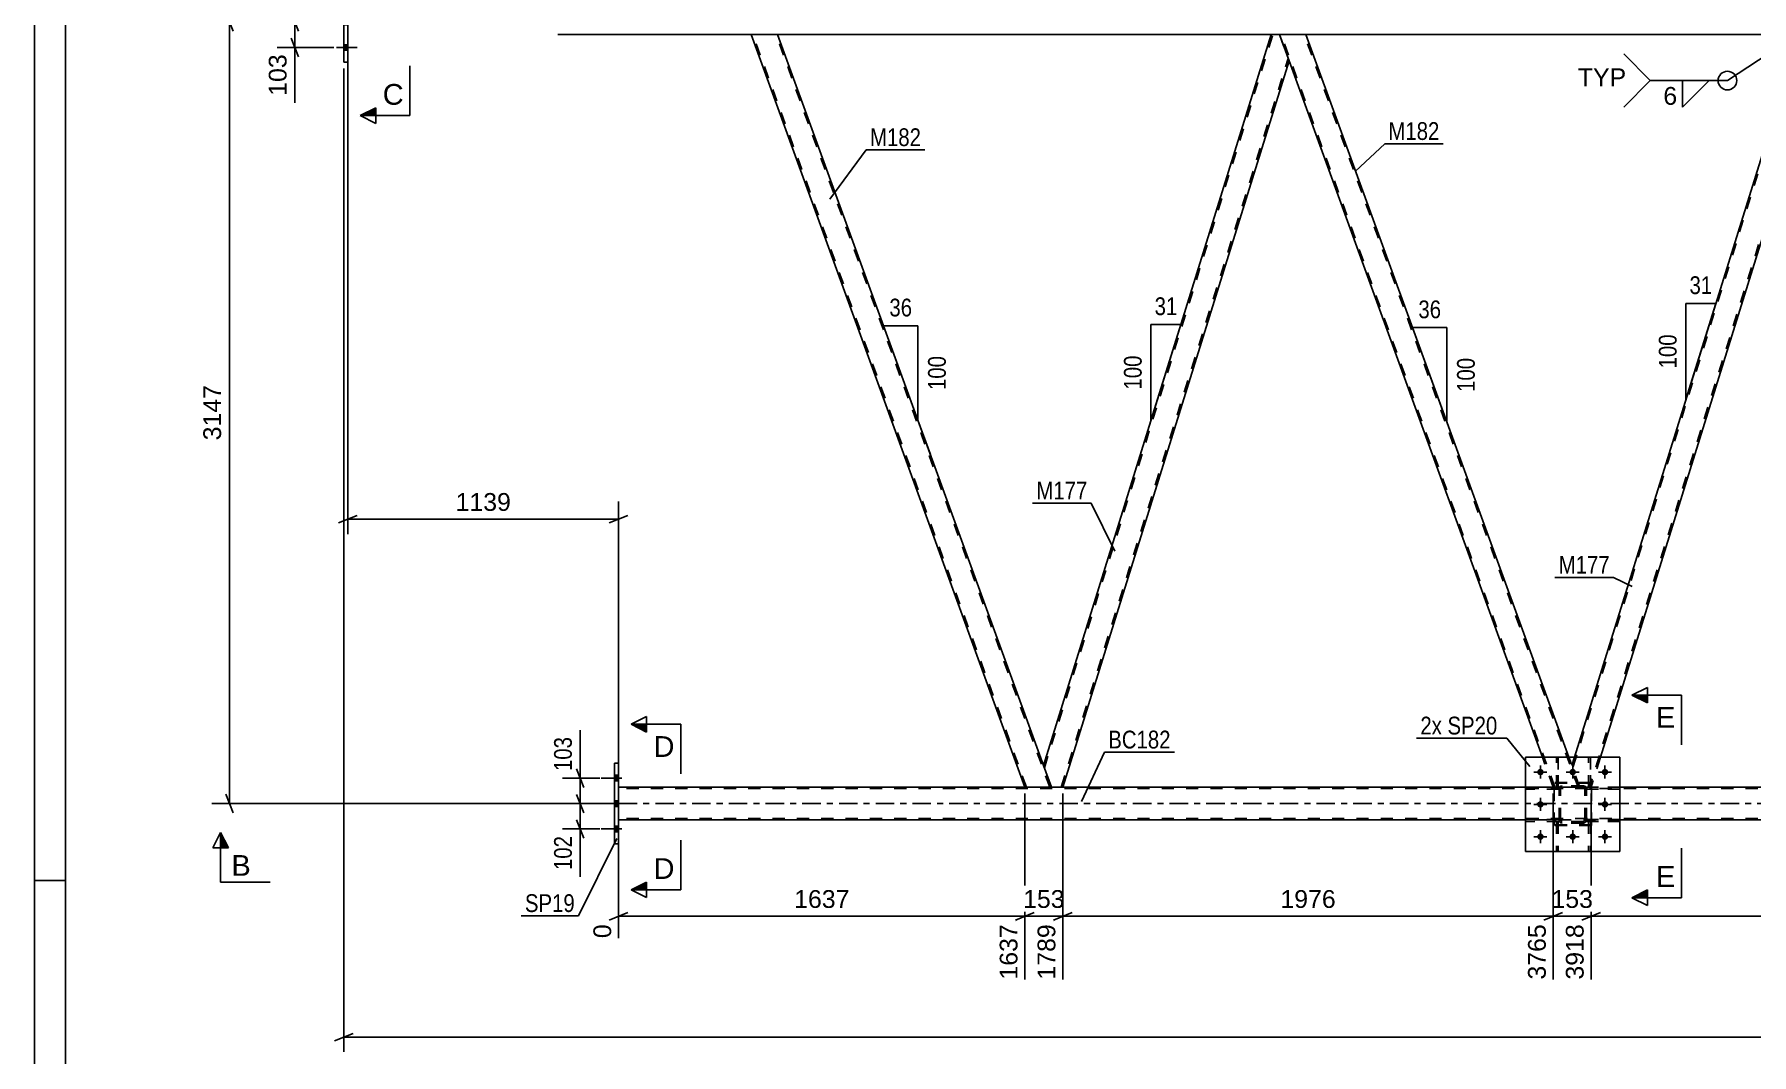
# Model space of a CAD drawing. Header units: millimetres. Extents: x 0 to 841, y 0 to 594.
# Drawn here: x 0 to 276.7, y 270 to 434.3 of the extents above; entities that cross this region are included whole.
import ezdxf

# ---------------------------------------------------------------- set-up
doc = ezdxf.new("R2010")
doc.units = ezdxf.units.MM
doc.linetypes.add('DXK_LINE_DOT2', pattern=[3.9198, 1.9599, -1.9599])
doc.linetypes.add('DXK_LINE_DOT3', pattern=[5.9187, 2.979, -0.9799, 0.9799, -0.9799])
doc.styles.add('Arial', font='ARIAL.TTF', dxfattribs={"height": 0.2})
doc.styles.add('Arial Narrow', font='ARIALN.TTF', dxfattribs={"height": 0.2})

# ---------------------------------------------------------------- blocks, each defined once
blk = doc.blocks.new('Unknown-318465270-1113')
at = {"color": 5, "linetype": 'Continuous'}
for p, q in [((0, 594), (0, 0)), ((5, 589), (5, 5)), ((5, 298), (0, 298))]:
    blk.add_line(p, q, dxfattribs=at)
blk = doc.blocks.new('Bolt-318465270-4645 - 4424')
at = {"linetype": 'Continuous'}
for points in [[(243.21, 315.48, -1), (242.17, 315.48, -1)], [(248.41, 315.48, -1), (247.37, 315.48, -1)], [(253.61, 315.48, -1), (252.57, 315.48, -1)], [(243.21, 310.28, -1), (242.17, 310.28, -1)], [(253.61, 310.28, -1), (252.57, 310.28, -1)], [(243.21, 305.08, -1), (242.17, 305.08, -1)], [(248.41, 305.08, -1), (247.37, 305.08, -1)], [(253.61, 305.08, -1), (252.57, 305.08, -1)]]:
    blk.add_hatch(color=1, dxfattribs=at).paths.add_polyline_path(points)
at = {"color": 1, "linetype": 'Continuous'}
for p, q in [((243.73, 315.48), (241.65, 315.48)), ((242.69, 316.52), (242.69, 314.44)), ((248.93, 315.48), (246.85, 315.48)), ((247.89, 316.52), (247.89, 314.44)), ((254.13, 315.48), (252.05, 315.48)), ((253.09, 316.52), (253.09, 314.44)), ((243.73, 310.28), (241.65, 310.28)), ((242.69, 311.32), (242.69, 309.24)), ((254.13, 310.28), (252.05, 310.28)), ((253.09, 311.32), (253.09, 309.24)), ((243.73, 305.08), (241.65, 305.08)), ((242.69, 306.12), (242.69, 304.04)), ((248.93, 305.08), (246.85, 305.08)), ((247.89, 306.12), (247.89, 304.04)), ((254.13, 305.08), (252.05, 305.08)), ((253.09, 306.12), (253.09, 304.04))]:
    blk.add_line(p, q, dxfattribs=at)
blk = doc.blocks.new('Part-318465270-4430 - 4424')
at = {"color": 2, "linetype": 'Continuous'}
for p, q in [((49.87, 429.78), (49.87, 442.78)), ((50.51, 442.78), (49.87, 442.78)), ((50.51, 429.78), (50.51, 442.78)), ((49.87, 429.78), (50.51, 429.78))]:
    blk.add_line(p, q, dxfattribs=at)
blk = doc.blocks.new('Part-318465270-4445 - 4424')
at = {"color": 2, "linetype": 'Continuous'}
for p, q in [((93.51, 303.92), (93.51, 316.92)), ((93.51, 316.92), (94.15, 316.92)), ((94.15, 316.92), (94.15, 303.92)), ((94.15, 303.92), (93.51, 303.92))]:
    blk.add_line(p, q, dxfattribs=at)
blk = doc.blocks.new('Part-318465270-4519 - 4424')
at = {"color": 7, "linetype": 'DXK_LINE_DOT2'}
for p, q in [((255.49, 307.84), (250.09, 307.84)), ((250.09, 307.84), (250.09, 307.52)), ((250.09, 307.52), (255.49, 307.52)), ((250.69, 307.52), (250.69, 307.84)), ((255.49, 307.52), (255.49, 307.84))]:
    blk.add_line(p, q, dxfattribs=at)
blk = doc.blocks.new('Part-318465270-4520 - 4424')
at = {"color": 7, "linetype": 'DXK_LINE_DOT2'}
for p, q in [((255.49, 313.04), (250.09, 313.04)), ((250.09, 313.04), (250.09, 312.72)), ((250.09, 312.72), (255.49, 312.72)), ((250.69, 312.72), (250.69, 313.04)), ((255.49, 312.72), (255.49, 313.04))]:
    blk.add_line(p, q, dxfattribs=at)
blk = doc.blocks.new('Part-318465270-4456 - 4424')
at = {"color": 7, "linetype": 'DXK_LINE_DOT2'}
for p, q in [((245.69, 312.8), (245.73, 312.98)), ((245.73, 312.98), (245.69, 312.8)), ((245.69, 307.76), (245.69, 312.8)), ((245.93, 312.8), (245.95, 312.89)), ((245.93, 307.76), (245.93, 312.8)), ((245.95, 312.89), (246, 312.97)), ((245.99, 313.24), (246.17, 313.28)), ((246.17, 313.28), (245.99, 313.24)), ((246, 312.97), (246.08, 313.02)), ((246.08, 313.02), (246.17, 313.04)), ((249.61, 313.28), (246.17, 313.28)), ((246.17, 313.04), (249.61, 313.04)), ((249.61, 313.28), (249.8, 313.24)), ((249.8, 313.24), (249.61, 313.28)), ((249.61, 313.04), (249.7, 313.02)), ((249.7, 313.02), (249.78, 312.97)), ((249.78, 312.97), (249.83, 312.89)), ((249.83, 312.89), (249.85, 312.8)), ((249.85, 307.76), (249.85, 312.8)), ((250.06, 312.98), (250.09, 312.8)), ((250.09, 312.8), (250.06, 312.98)), ((250.09, 307.76), (250.09, 312.8)), ((245.73, 307.58), (245.69, 307.76)), ((245.69, 307.76), (245.73, 307.58)), ((245.95, 307.67), (245.93, 307.76)), ((246, 307.59), (245.95, 307.67)), ((246.17, 307.28), (245.99, 307.32)), ((245.99, 307.32), (246.17, 307.28)), ((246.08, 307.54), (246, 307.59)), ((246.17, 307.52), (246.08, 307.54)), ((249.61, 307.52), (246.17, 307.52)), ((249.61, 307.28), (246.17, 307.28)), ((249.7, 307.54), (249.61, 307.52)), ((249.8, 307.32), (249.61, 307.28)), ((249.61, 307.28), (249.8, 307.32)), ((249.78, 307.59), (249.7, 307.54)), ((249.83, 307.67), (249.78, 307.59)), ((249.85, 307.76), (249.83, 307.67)), ((250.09, 307.76), (250.06, 307.58)), ((250.06, 307.58), (250.09, 307.76))]:
    blk.add_line(p, q, dxfattribs=at)
at = {"color": 7, "linetype": 'DXK_LINE_DOT3'}
blk.add_line((247.89, 310.28), (247.89, 310.28), dxfattribs=at)
at = {"color": 7, "linetype": 'DXK_LINE_DOT2'}
for centre, start, end in [((246.17, 312.8), 112.5, 157.5), ((246.17, 312.8), 112.5, 157.5), ((249.61, 312.8), 22.5, 67.5), ((249.61, 312.8), 22.5, 67.5), ((246.17, 307.76), 202.5, 247.5), ((246.17, 307.76), 202.5, 247.5), ((249.61, 307.76), 292.5, 337.5), ((249.61, 307.76), 292.5, 337.5)]:
    blk.add_arc(centre, 0.48, start, end, dxfattribs=at)
blk = doc.blocks.new('Part-318465270-4521 - 4424')
at = {"color": 7, "linetype": 'DXK_LINE_DOT2'}
for p, q in [((245.69, 312.8), (245.73, 312.98)), ((245.73, 312.98), (245.69, 312.8)), ((245.69, 307.76), (245.69, 312.8)), ((245.93, 312.8), (245.95, 312.89)), ((245.93, 307.76), (245.93, 312.8)), ((245.95, 312.89), (246, 312.97)), ((245.99, 313.24), (246.17, 313.28)), ((246.17, 313.28), (245.99, 313.24)), ((246, 312.97), (246.08, 313.02)), ((246.08, 313.02), (246.17, 313.04)), ((249.61, 313.28), (246.17, 313.28)), ((246.17, 313.04), (249.61, 313.04)), ((249.61, 313.28), (249.8, 313.24)), ((249.8, 313.24), (249.61, 313.28)), ((249.61, 313.04), (249.7, 313.02)), ((249.7, 313.02), (249.78, 312.97)), ((249.78, 312.97), (249.83, 312.89)), ((249.83, 312.89), (249.85, 312.8)), ((249.85, 307.76), (249.85, 312.8)), ((250.06, 312.98), (250.09, 312.8)), ((250.09, 312.8), (250.06, 312.98)), ((250.09, 307.76), (250.09, 312.8)), ((245.73, 307.58), (245.69, 307.76)), ((245.69, 307.76), (245.73, 307.58)), ((245.95, 307.67), (245.93, 307.76)), ((246, 307.59), (245.95, 307.67)), ((246.17, 307.28), (245.99, 307.32)), ((245.99, 307.32), (246.17, 307.28)), ((246.08, 307.54), (246, 307.59)), ((246.17, 307.52), (246.08, 307.54)), ((249.61, 307.52), (246.17, 307.52)), ((249.61, 307.28), (246.17, 307.28)), ((249.7, 307.54), (249.61, 307.52)), ((249.8, 307.32), (249.61, 307.28)), ((249.61, 307.28), (249.8, 307.32)), ((249.78, 307.59), (249.7, 307.54)), ((249.83, 307.67), (249.78, 307.59)), ((249.85, 307.76), (249.83, 307.67)), ((250.09, 307.76), (250.06, 307.58)), ((250.06, 307.58), (250.09, 307.76))]:
    blk.add_line(p, q, dxfattribs=at)
at = {"color": 7, "linetype": 'DXK_LINE_DOT3'}
blk.add_line((247.89, 310.28), (247.89, 310.28), dxfattribs=at)
at = {"color": 7, "linetype": 'DXK_LINE_DOT2'}
for centre, start, end in [((246.17, 312.8), 112.5, 157.5), ((246.17, 312.8), 112.5, 157.5), ((249.61, 312.8), 22.5, 67.5), ((249.61, 312.8), 22.5, 67.5), ((246.17, 307.76), 202.5, 247.5), ((246.17, 307.76), 202.5, 247.5), ((249.61, 307.76), 292.5, 337.5), ((249.61, 307.76), 292.5, 337.5)]:
    blk.add_arc(centre, 0.48, start, end, dxfattribs=at)
blk = doc.blocks.new('Part-318465270-4457 - 4424')
at = {"color": 7, "linetype": 'DXK_LINE_DOT2'}
for p, q in [((245.25, 307.52), (245.57, 307.52)), ((245.25, 307.52), (245.25, 302.68)), ((245.57, 307.52), (245.57, 302.68)), ((245.25, 306.92), (245.57, 306.92)), ((245.57, 302.68), (245.25, 302.68))]:
    blk.add_line(p, q, dxfattribs=at)
blk = doc.blocks.new('Part-318465270-4522 - 4424')
at = {"color": 7, "linetype": 'DXK_LINE_DOT2'}
for p, q in [((250.89, 313.68), (244.89, 313.68)), ((244.89, 306.88), (244.89, 313.68)), ((250.89, 306.88), (250.89, 313.68)), ((250.89, 306.88), (244.89, 306.88))]:
    blk.add_line(p, q, dxfattribs=at)
blk = doc.blocks.new('Part-318465270-4458 - 4424')
at = {"color": 7, "linetype": 'DXK_LINE_DOT2'}
for p, q in [((250.45, 307.52), (250.77, 307.52)), ((250.45, 307.52), (250.45, 302.68)), ((250.77, 307.52), (250.77, 302.68)), ((250.45, 306.92), (250.77, 306.92)), ((250.77, 302.68), (250.45, 302.68))]:
    blk.add_line(p, q, dxfattribs=at)
blk = doc.blocks.new('Part-318465270-4523 - 4424')
at = {"color": 7, "linetype": 'DXK_LINE_DOT2'}
for p, q in [((250.89, 313.81), (244.89, 313.81)), ((244.89, 307.01), (244.89, 313.81)), ((250.89, 307.01), (250.89, 313.81)), ((250.89, 307.01), (244.89, 307.01))]:
    blk.add_line(p, q, dxfattribs=at)
blk = doc.blocks.new('Part-318465270-4459 - 4424')
at = {"color": 7, "linetype": 'DXK_LINE_DOT2'}
for p, q in [((245.25, 313.04), (245.25, 317.88)), ((245.25, 317.88), (245.57, 317.88)), ((245.57, 317.88), (245.57, 313.04)), ((245.25, 313.64), (245.57, 313.64)), ((245.57, 313.04), (245.25, 313.04))]:
    blk.add_line(p, q, dxfattribs=at)
blk = doc.blocks.new('Part-318465270-4528 - 4424')
at = {"color": 2, "linetype": 'Continuous'}
for p, q in [((204.89, 434.28), (200.63, 434.28)), ((204.89, 434.28), (247.26, 317.88)), ((243, 317.88), (202.18, 430.03))]:
    blk.add_line(p, q, dxfattribs=at)
at = {"color": 7, "linetype": 'DXK_LINE_DOT2'}
for p, q in [((200.63, 434.28), (202.18, 430.03)), ((245.01, 313.06), (200.89, 434.28)), ((200.89, 434.28), (200.91, 434.28)), ((248.75, 313.06), (204.63, 434.28)), ((244.75, 313.06), (243, 317.88)), ((249.01, 313.06), (247.26, 317.88)), ((249.01, 313.06), (244.75, 313.06))]:
    blk.add_line(p, q, dxfattribs=at)
blk = doc.blocks.new('Part-318465270-4470 - 4424')
at = {"color": 2, "linetype": 'Continuous'}
for p, q in [((245.25, 317.88), (245.25, 317.88)), ((245.57, 317.88), (245.25, 317.88)), ((245.57, 317.88), (245.57, 317.88))]:
    blk.add_line(p, q, dxfattribs=at)
at = {"color": 7, "linetype": 'DXK_LINE_DOT2'}
for p, q in [((245.25, 313.04), (245.25, 317.88)), ((245.57, 313.04), (245.57, 317.88)), ((245.25, 313.64), (245.57, 313.64)), ((245.57, 313.04), (245.25, 313.04))]:
    blk.add_line(p, q, dxfattribs=at)
blk = doc.blocks.new('Part-318465270-4471 - 4424')
at = {"color": 2, "linetype": 'Continuous'}
for p, q in [((250.45, 317.88), (250.45, 317.88)), ((250.77, 317.88), (250.45, 317.88)), ((250.77, 317.88), (250.77, 317.88))]:
    blk.add_line(p, q, dxfattribs=at)
at = {"color": 7, "linetype": 'DXK_LINE_DOT2'}
for p, q in [((250.45, 313.04), (250.45, 317.88)), ((250.77, 313.04), (250.77, 317.88)), ((250.45, 313.64), (250.77, 313.64)), ((250.77, 313.04), (250.45, 313.04))]:
    blk.add_line(p, q, dxfattribs=at)
blk = doc.blocks.new('Part-318465270-4472 - 4424')
at = {"color": 7, "linetype": 'DXK_LINE_DOT2'}
for p, q in [((245.69, 307.84), (240.29, 307.84)), ((240.29, 307.52), (240.29, 307.84)), ((245.69, 307.52), (240.29, 307.52)), ((245.09, 307.52), (245.09, 307.84)), ((245.69, 307.84), (245.69, 307.52))]:
    blk.add_line(p, q, dxfattribs=at)
blk = doc.blocks.new('Part-318465270-4473 - 4424')
at = {"color": 7, "linetype": 'DXK_LINE_DOT2'}
for p, q in [((245.69, 313.04), (240.29, 313.04)), ((240.29, 312.72), (240.29, 313.04)), ((245.69, 312.72), (240.29, 312.72)), ((245.09, 312.72), (245.09, 313.04)), ((245.69, 313.04), (245.69, 312.72))]:
    blk.add_line(p, q, dxfattribs=at)
blk = doc.blocks.new('Part-318465270-4480 - 4424')
at = {"color": 7, "linetype": 'DXK_LINE_DOT2'}
for p, q in [((245.57, 307.52), (245.25, 307.52)), ((245.25, 307.52), (245.25, 302.68)), ((245.57, 307.52), (245.57, 302.68)), ((245.25, 306.92), (245.57, 306.92)), ((245.25, 302.68), (245.57, 302.68))]:
    blk.add_line(p, q, dxfattribs=at)
blk = doc.blocks.new('Part-318465270-4481 - 4424')
at = {"color": 7, "linetype": 'DXK_LINE_DOT2'}
for p, q in [((250.77, 307.52), (250.45, 307.52)), ((250.45, 307.52), (250.45, 302.68)), ((250.77, 307.52), (250.77, 302.68)), ((250.45, 306.92), (250.77, 306.92)), ((250.45, 302.68), (250.77, 302.68))]:
    blk.add_line(p, q, dxfattribs=at)
blk = doc.blocks.new('Part-318465270-4486 - 4424')
at = {"color": 2, "linetype": 'Continuous'}
for p, q in [((162.61, 316.53), (199.31, 434.28)), ((200.63, 434.28), (199.31, 434.28)), ((200.63, 434.28), (202.18, 430.03)), ((165.72, 313.06), (202.18, 430.03)), ((163.88, 313.06), (162.61, 316.53))]:
    blk.add_line(p, q, dxfattribs=at)
at = {"color": 7, "linetype": 'DXK_LINE_DOT2'}
for p, q in [((162.75, 316.16), (199.57, 434.28)), ((165.47, 313.06), (202.04, 430.4)), ((165.72, 313.06), (163.88, 313.06))]:
    blk.add_line(p, q, dxfattribs=at)
blk = doc.blocks.new('Part-318465270-4491 - 4424')
at = {"color": 7, "linetype": 'DXK_LINE_DOT2'}
for p, q in [((284.7, 434.28), (247.88, 316.16)), ((287.18, 430.4), (250.6, 313.06)), ((248.17, 317.88), (247.75, 316.53)), ((249.01, 313.06), (247.75, 316.53)), ((252.36, 317.88), (250.85, 313.06)), ((250.85, 313.06), (249.01, 313.06))]:
    blk.add_line(p, q, dxfattribs=at)
at = {"color": 2, "linetype": 'Continuous'}
for p, q in [((284.45, 434.28), (248.17, 317.88)), ((285.77, 434.28), (284.45, 434.28)), ((287.31, 430.03), (285.77, 434.28)), ((287.31, 430.03), (252.36, 317.88))]:
    blk.add_line(p, q, dxfattribs=at)
blk = doc.blocks.new('Part-318465270-4506 - 4424')
at = {"color": 7, "linetype": 'DXK_LINE_DOT2'}
for p, q in [((250.45, 313.04), (250.45, 317.88)), ((250.45, 317.88), (250.77, 317.88)), ((250.77, 317.88), (250.77, 313.04)), ((250.45, 313.64), (250.77, 313.64)), ((250.77, 313.04), (250.45, 313.04))]:
    blk.add_line(p, q, dxfattribs=at)
blk = doc.blocks.new('Part-318465270-4507 - 4424')
at = {"color": 7, "linetype": 'DXK_LINE_DOT2'}
for p, q in [((245.69, 307.84), (240.29, 307.84)), ((240.29, 307.84), (240.29, 307.52)), ((245.69, 307.52), (240.29, 307.52)), ((245.09, 307.52), (245.09, 307.84)), ((245.69, 307.52), (245.69, 307.84))]:
    blk.add_line(p, q, dxfattribs=at)
blk = doc.blocks.new('Part-318465270-4517 - 4424')
at = {"color": 2, "linetype": 'Continuous'}
for p, q in [((159.62, 313.06), (115.5, 434.28)), ((115.5, 434.28), (119.75, 434.28)), ((119.75, 434.28), (162.61, 316.53))]:
    blk.add_line(p, q, dxfattribs=at)
at = {"color": 7, "linetype": 'DXK_LINE_DOT2'}
for p, q in [((159.87, 313.06), (115.75, 434.28)), ((115.75, 434.28), (115.77, 434.28)), ((163.62, 313.06), (119.5, 434.28)), ((163.88, 313.06), (162.61, 316.53)), ((163.88, 313.06), (159.62, 313.06))]:
    blk.add_line(p, q, dxfattribs=at)
blk = doc.blocks.new('Part-318465270-4518 - 4424')
at = {"color": 7, "linetype": 'DXK_LINE_DOT2'}
for p, q in [((245.69, 313.04), (240.29, 313.04)), ((240.29, 313.04), (240.29, 312.72)), ((245.69, 312.72), (240.29, 312.72)), ((245.09, 312.72), (245.09, 313.04)), ((245.69, 312.72), (245.69, 313.04))]:
    blk.add_line(p, q, dxfattribs=at)
blk = doc.blocks.new('Part-318465270-4556 - 4424')
at = {"color": 7, "linetype": 'DXK_LINE_DOT2'}
for p, q in [((250.09, 312.72), (250.09, 313.04)), ((250.09, 313.04), (255.49, 313.04)), ((255.49, 312.72), (250.09, 312.72)), ((250.69, 312.72), (250.69, 313.04)), ((255.49, 313.04), (255.49, 312.72))]:
    blk.add_line(p, q, dxfattribs=at)
blk = doc.blocks.new('Part-318465270-4561 - 4424')
at = {"color": 7, "linetype": 'DXK_LINE_DOT2'}
for p, q in [((240.29, 302.68), (240.29, 317.88)), ((240.29, 317.88), (255.49, 317.88)), ((255.49, 317.88), (255.49, 302.68)), ((255.49, 302.68), (240.29, 302.68))]:
    blk.add_line(p, q, dxfattribs=at)
blk = doc.blocks.new('Part-318465270-4566 - 4424')
at = {"color": 2, "linetype": 'Continuous'}
for p, q in [((255.49, 317.88), (240.29, 317.88)), ((240.29, 317.88), (240.29, 302.68)), ((255.49, 302.68), (255.49, 317.88)), ((240.29, 302.68), (255.49, 302.68))]:
    blk.add_line(p, q, dxfattribs=at)
blk = doc.blocks.new('Part-318465270-4579 - 4424')
at = {"color": 7, "linetype": 'DXK_LINE_DOT2'}
for p, q in [((250.09, 307.52), (250.09, 307.84)), ((250.09, 307.84), (255.49, 307.84)), ((255.49, 307.52), (250.09, 307.52)), ((250.69, 307.52), (250.69, 307.84)), ((255.49, 307.84), (255.49, 307.52))]:
    blk.add_line(p, q, dxfattribs=at)
blk = doc.blocks.new('Bolt-318465270-4608 - 4424')
at = {"linetype": 'Continuous'}
for points in [[(50.51, 439.94), (50.51, 440.82), (49.87, 440.82), (49.87, 439.94)], [(50.51, 439.94), (50.51, 440.82), (49.87, 440.82), (49.87, 439.94)], [(50.51, 439.94), (50.51, 440.82), (49.87, 440.82), (49.87, 439.94)], [(50.51, 435.82), (50.51, 436.7), (49.87, 436.7), (49.87, 435.82)], [(50.51, 435.82), (50.51, 436.7), (49.87, 436.7), (49.87, 435.82)], [(50.51, 431.74), (50.51, 432.62), (49.87, 432.62), (49.87, 431.74)], [(50.51, 431.74), (50.51, 432.62), (49.87, 432.62), (49.87, 431.74)], [(50.51, 431.74), (50.51, 432.62), (49.87, 432.62), (49.87, 431.74)]]:
    blk.add_hatch(color=1, dxfattribs=at).paths.add_polyline_path(points)
at = {"color": 1, "linetype": 'Continuous'}
for p, q in [((48.71, 440.38), (52.03, 440.38)), ((48.71, 440.38), (52.03, 440.38)), ((48.71, 440.38), (52.03, 440.38)), ((49.87, 440.82), (50.51, 440.82)), ((49.87, 440.82), (50.51, 440.82)), ((49.87, 440.82), (50.51, 440.82)), ((49.87, 439.94), (50.51, 439.94)), ((49.87, 439.94), (50.51, 439.94)), ((49.87, 439.94), (50.51, 439.94)), ((48.71, 436.26), (52.03, 436.26)), ((48.71, 436.26), (52.03, 436.26)), ((49.87, 436.7), (50.51, 436.7)), ((49.87, 436.7), (50.51, 436.7)), ((49.87, 435.82), (50.51, 435.82)), ((49.87, 435.82), (50.51, 435.82)), ((48.71, 432.18), (52.03, 432.18)), ((48.71, 432.18), (52.03, 432.18)), ((48.71, 432.18), (52.03, 432.18)), ((49.87, 432.62), (50.51, 432.62)), ((49.87, 432.62), (50.51, 432.62)), ((49.87, 432.62), (50.51, 432.62)), ((49.87, 431.74), (50.51, 431.74)), ((49.87, 431.74), (50.51, 431.74)), ((49.87, 431.74), (50.51, 431.74))]:
    blk.add_line(p, q, dxfattribs=at)
blk = doc.blocks.new('Bolt-318465270-4611 - 4424')
at = {"linetype": 'Continuous'}
for points in [[(94.15, 314.08), (94.15, 314.96), (93.51, 314.96), (93.51, 314.08)], [(94.15, 314.08), (94.15, 314.96), (93.51, 314.96), (93.51, 314.08)], [(94.15, 314.08), (94.15, 314.96), (93.51, 314.96), (93.51, 314.08)], [(94.15, 309.96), (94.15, 310.84), (93.51, 310.84), (93.51, 309.96)], [(94.15, 309.96), (94.15, 310.84), (93.51, 310.84), (93.51, 309.96)], [(94.15, 305.88), (94.15, 306.76), (93.51, 306.76), (93.51, 305.88)], [(94.15, 305.88), (94.15, 306.76), (93.51, 306.76), (93.51, 305.88)], [(94.15, 305.88), (94.15, 306.76), (93.51, 306.76), (93.51, 305.88)]]:
    blk.add_hatch(color=1, dxfattribs=at).paths.add_polyline_path(points)
at = {"color": 1, "linetype": 'Continuous'}
for p, q in [((94.67, 314.52), (91.35, 314.52)), ((94.67, 314.52), (91.35, 314.52)), ((94.67, 314.52), (91.35, 314.52)), ((94.15, 314.96), (93.51, 314.96)), ((94.15, 314.96), (93.51, 314.96)), ((94.15, 314.96), (93.51, 314.96)), ((94.15, 314.08), (93.51, 314.08)), ((94.15, 314.08), (93.51, 314.08)), ((94.15, 314.08), (93.51, 314.08)), ((94.67, 310.4), (91.35, 310.4)), ((94.67, 310.4), (91.35, 310.4)), ((94.15, 310.84), (93.51, 310.84)), ((94.15, 310.84), (93.51, 310.84)), ((94.15, 309.96), (93.51, 309.96)), ((94.15, 309.96), (93.51, 309.96)), ((94.67, 306.32), (91.35, 306.32)), ((94.67, 306.32), (91.35, 306.32)), ((94.67, 306.32), (91.35, 306.32)), ((94.15, 306.76), (93.51, 306.76)), ((94.15, 306.76), (93.51, 306.76)), ((94.15, 306.76), (93.51, 306.76)), ((94.15, 305.88), (93.51, 305.88)), ((94.15, 305.88), (93.51, 305.88)), ((94.15, 305.88), (93.51, 305.88))]:
    blk.add_line(p, q, dxfattribs=at)
blk = doc.blocks.new('Bolt-318465270-4612 - 4424')
at = {"color": 1, "linetype": 'Continuous'}
for p, q in [((241.65, 315.48), (242.35, 315.48)), ((242.69, 316.52), (242.69, 315.83)), ((243.73, 315.48), (243.04, 315.48)), ((246.85, 315.48), (247.55, 315.48)), ((247.89, 316.52), (247.89, 315.83)), ((248.93, 315.48), (248.24, 315.48)), ((252.05, 315.48), (252.75, 315.48)), ((253.09, 316.52), (253.09, 315.83)), ((254.13, 315.48), (253.44, 315.48)), ((242.69, 314.44), (242.69, 315.13)), ((247.89, 314.44), (247.89, 315.13)), ((253.09, 314.44), (253.09, 315.13)), ((241.65, 310.28), (242.35, 310.28)), ((242.69, 311.32), (242.69, 310.63)), ((242.69, 309.24), (242.69, 309.93)), ((243.73, 310.28), (243.04, 310.28)), ((252.05, 310.28), (252.75, 310.28)), ((253.09, 311.32), (253.09, 310.63)), ((253.09, 309.24), (253.09, 309.93)), ((254.13, 310.28), (253.44, 310.28)), ((241.65, 305.08), (242.35, 305.08)), ((242.69, 306.12), (242.69, 305.43)), ((242.69, 304.04), (242.69, 304.73)), ((243.73, 305.08), (243.04, 305.08)), ((246.85, 305.08), (247.55, 305.08)), ((247.89, 306.12), (247.89, 305.43)), ((247.89, 304.04), (247.89, 304.73)), ((248.93, 305.08), (248.24, 305.08)), ((252.05, 305.08), (252.75, 305.08)), ((253.09, 306.12), (253.09, 305.43)), ((253.09, 304.04), (253.09, 304.73)), ((254.13, 305.08), (253.44, 305.08))]:
    blk.add_line(p, q, dxfattribs=at)
blk = doc.blocks.new('Part-318465270-4766 - 4424')
at = {"color": 2, "linetype": 'Continuous'}
for p, q in [((115.5, 434.28), (84.35, 434.28)), ((199.31, 434.28), (119.75, 434.28)), ((284.45, 434.28), (204.89, 434.28))]:
    blk.add_line(p, q, dxfattribs=at)
at = {"color": 7, "linetype": 'DXK_LINE_DOT2'}
for p, q in [((119.75, 434.28), (115.5, 434.28)), ((204.89, 434.28), (199.31, 434.28))]:
    blk.add_line(p, q, dxfattribs=at)
blk = doc.blocks.new('Part-318465270-4771 - 4424')
at = {"color": 2, "linetype": 'Continuous'}
for p, q in [((240.29, 313.06), (94.15, 313.06)), ((495.7, 313.06), (255.49, 313.06)), ((240.29, 307.78), (94.15, 307.78)), ((495.7, 307.78), (255.49, 307.78))]:
    blk.add_line(p, q, dxfattribs=at)
at = {"color": 7, "linetype": 'DXK_LINE_DOT2'}
for p, q in [((94.15, 307.78), (94.15, 313.06)), ((779.44, 312.82), (94.15, 312.82)), ((255.49, 313.06), (240.29, 313.06)), ((779.44, 308.02), (94.15, 308.02)), ((255.49, 307.78), (240.29, 307.78))]:
    blk.add_line(p, q, dxfattribs=at)
at = {"color": 7, "linetype": 'DXK_LINE_DOT3'}
blk.add_line((94.15, 310.42), (779.44, 310.42), dxfattribs=at)
blk = doc.blocks.new('StraightDimension-318465270-10066 - 4424')
at = {"color": 7, "linetype": 'Continuous'}
for p, q in [((91.11, 310.4), (85.11, 310.4)), ((87.36, 311.9), (88.56, 308.9)), ((87.96, 306.32), (87.96, 310.4)), ((88.56, 304.82), (87.36, 307.82)), ((91.11, 306.32), (85.11, 306.32))]:
    blk.add_line(p, q, dxfattribs=at)
at = {"color": 0}
blk.add_wipeout([(87.21, 305.8), (83.01, 305.8), (83.01, 299.11), (87.21, 299.11)], dxfattribs=at)
at = {"color": 7, "linetype": 'Continuous'}
blk.add_line((87.96, 306.32), (87.96, 298.59), dxfattribs=at)
blk.add_line((87.96, 306.32), (87.96, 298.59), dxfattribs=at)
at = {"color": 3, "style": 'Arial Narrow'}
blk.add_text('102', height=2.863, rotation=90.0002, dxfattribs=at).set_placement((86.61, 299.71))
blk = doc.blocks.new('StraightDimension-318465270-5620 - 4424')
at = {"color": 7, "linetype": 'Continuous'}
for p, q in [((49.87, 428.78), (49.87, 270.41)), ((51.37, 273.41), (48.37, 272.21)), ((49.87, 272.81), (788.7, 272.81))]:
    blk.add_line(p, q, dxfattribs=at)
blk = doc.blocks.new('AngleDimension-318465270-9908 - 4424')
at = {"color": 7, "linetype": 'Continuous'}
for p, q in [((266.13, 390.96), (270.95, 390.96)), ((266.13, 375.5), (270.95, 390.96)), ((266.13, 375.5), (266.13, 390.96)), ((266.6, 377.04), (270.95, 390.96))]:
    blk.add_line(p, q, dxfattribs=at)
at = {"color": 0}
for points in [[(270.96, 391.86), (270.96, 396.06), (266.11, 396.06), (266.11, 391.86)], [(265.23, 386.57), (261.03, 386.57), (261.03, 379.89), (265.23, 379.89)]]:
    blk.add_wipeout(points, dxfattribs=at)
at = {"color": 3, "style": 'Arial Narrow'}
blk.add_text('31', height=2.863, dxfattribs=at).set_placement((266.71, 392.46))
blk.add_text('100', height=2.863, rotation=90.0002, dxfattribs=at).set_placement((264.63, 380.49))
blk = doc.blocks.new('StraightDimension-318465270-5611 - 4424')
at = {"color": 7, "linetype": 'Continuous'}
for p, q in [((41.39, 437.78), (42.59, 434.78)), ((48.87, 436.28), (39.14, 436.28)), ((41.99, 432.18), (41.99, 436.28)), ((48.25, 432.18), (39.14, 432.18)), ((42.59, 430.68), (41.39, 433.68))]:
    blk.add_line(p, q, dxfattribs=at)
at = {"color": 0}
blk.add_wipeout([(41.24, 431.66), (37.04, 431.66), (37.04, 423.79), (41.24, 423.79)], dxfattribs=at)
at = {"color": 7, "linetype": 'Continuous'}
blk.add_line((41.99, 432.18), (41.99, 423.26), dxfattribs=at)
blk.add_line((41.99, 432.18), (41.99, 423.26), dxfattribs=at)
at = {"color": 3, "style": 'Arial'}
blk.add_text('103', height=2.865, rotation=90.0002, dxfattribs=at).set_placement((40.64, 424.39))
blk = doc.blocks.new('AngleDimension-318465270-9894 - 4424')
at = {"color": 7, "linetype": 'Continuous'}
for p, q in [((226.36, 375.28), (222.07, 387.07)), ((227.61, 387.07), (222.07, 387.07)), ((227.61, 371.85), (222.07, 387.07)), ((227.61, 371.85), (227.61, 387.07))]:
    blk.add_line(p, q, dxfattribs=at)
at = {"color": 0}
for points in [[(227.27, 387.97), (227.27, 392.17), (222.42, 392.17), (222.42, 387.97)], [(232.71, 382.8), (228.51, 382.8), (228.51, 376.11), (232.71, 376.11)]]:
    blk.add_wipeout(points, dxfattribs=at)
at = {"color": 3, "style": 'Arial Narrow'}
blk.add_text('36', height=2.863, dxfattribs=at).set_placement((223.02, 388.57))
blk.add_text('100', height=2.863, rotation=90.0002, dxfattribs=at).set_placement((232.11, 376.71))
blk = doc.blocks.new('StraightDimension-318465270-5705 - 4424')
at = {"color": 7, "linetype": 'Continuous'}
for p, q in [((159.62, 312.06), (159.62, 282.07)), ((94.15, 306.78), (94.15, 288.74)), ((95.65, 292.86), (92.65, 291.66)), ((94.15, 292.26), (159.62, 292.26)), ((158.12, 291.66), (161.12, 292.86))]:
    blk.add_line(p, q, dxfattribs=at)
at = {"color": 0}
blk.add_wipeout([(131.93, 293.01), (131.93, 297.21), (121.84, 297.21), (121.84, 293.01)], dxfattribs=at)
at = {"color": 0, "linetype": 'Continuous'}
for points in [[(93.55, 291.56), (89.35, 291.56), (89.35, 288.14), (93.55, 288.14)], [(159.02, 291.56), (154.82, 291.56), (154.82, 281.47), (159.02, 281.47)]]:
    blk.add_wipeout(points, dxfattribs=at)
at = {"color": 3, "style": 'Arial'}
blk.add_text('1637', height=2.865, dxfattribs=at).set_placement((122.44, 293.61))
at = {"color": 3, "linetype": 'Continuous', "style": 'Arial'}
for s, height, p in [('0', 2.87, (92.95, 288.74)), ('1637', 2.865, (158.42, 282.07))]:
    blk.add_text(s, height=height, rotation=90.0002, dxfattribs=at).set_placement(p)
blk = doc.blocks.new('StraightDimension-318465270-5997 - 4424')
at = {"color": 7, "linetype": 'Continuous'}
for p, q in [((159.62, 312.06), (159.62, 282.07)), ((165.72, 312.06), (165.72, 282.07)), ((158.12, 291.66), (161.12, 292.86)), ((159.62, 292.26), (165.72, 292.26)), ((167.22, 292.86), (164.22, 291.66))]:
    blk.add_line(p, q, dxfattribs=at)
at = {"color": 0}
blk.add_wipeout([(166.61, 293.01), (166.61, 297.21), (158.73, 297.21), (158.73, 293.01)], dxfattribs=at)
at = {"color": 0, "linetype": 'Continuous'}
blk.add_wipeout([(165.12, 291.56), (160.92, 291.56), (160.92, 281.47), (165.12, 281.47)], dxfattribs=at)
at = {"color": 3, "style": 'Arial'}
blk.add_text('153', height=2.865, dxfattribs=at).set_placement((159.33, 293.61))
at = {"color": 3, "linetype": 'Continuous', "style": 'Arial'}
blk.add_text('1789', height=2.865, rotation=90.0002, dxfattribs=at).set_placement((164.52, 282.07))
blk = doc.blocks.new('AngleDimension-318465270-5071 - 4424')
at = {"color": 7, "linetype": 'Continuous'}
for p, q in [((179.93, 387.57), (184.75, 387.57)), ((179.93, 372.1), (184.75, 387.57)), ((179.93, 372.1), (179.93, 387.57)), ((180.62, 374.29), (184.75, 387.57))]:
    blk.add_line(p, q, dxfattribs=at)
at = {"color": 0}
for points in [[(184.77, 388.47), (184.77, 392.67), (179.92, 392.67), (179.92, 388.47)], [(179.03, 383.18), (174.83, 383.18), (174.83, 376.49), (179.03, 376.49)]]:
    blk.add_wipeout(points, dxfattribs=at)
at = {"color": 3, "style": 'Arial Narrow'}
blk.add_text('31', height=2.863, dxfattribs=at).set_placement((180.52, 389.07))
blk.add_text('100', height=2.863, rotation=90.0002, dxfattribs=at).set_placement((178.43, 377.09))
blk = doc.blocks.new('StraightDimension-318465270-5667 - 4424')
at = {"color": 7, "linetype": 'Continuous'}
for p, q in [((50.51, 433.28), (50.51, 353.8)), ((94.15, 314.06), (94.15, 359.05)), ((52.01, 356.8), (49.01, 355.6)), ((50.51, 356.2), (94.15, 356.2)), ((92.65, 355.6), (95.65, 356.8))]:
    blk.add_line(p, q, dxfattribs=at)
at = {"color": 0}
blk.add_wipeout([(77.38, 356.95), (77.38, 361.15), (67.28, 361.15), (67.28, 356.95)], dxfattribs=at)
at = {"color": 3, "style": 'Arial'}
blk.add_text('1139', height=2.865, dxfattribs=at).set_placement((67.88, 357.55))
blk = doc.blocks.new('StraightDimension-318465270-5937 - 4424')
at = {"color": 7, "linetype": 'Continuous'}
for p, q in [((250.85, 312.06), (250.85, 282.07)), ((329.89, 312.06), (329.89, 282.07)), ((252.35, 292.86), (249.35, 291.66)), ((250.85, 292.26), (329.89, 292.26)), ((328.39, 291.66), (331.39, 292.86))]:
    blk.add_line(p, q, dxfattribs=at)
at = {"color": 0}
blk.add_wipeout([(295.42, 293.01), (295.42, 297.21), (285.32, 297.21), (285.32, 293.01)], dxfattribs=at)
at = {"color": 0, "linetype": 'Continuous'}
blk.add_wipeout([(329.29, 291.56), (325.09, 291.56), (325.09, 281.47), (329.29, 281.47)], dxfattribs=at)
at = {"color": 3, "style": 'Arial'}
blk.add_text('1976', height=2.865, dxfattribs=at).set_placement((285.92, 293.61))
at = {"color": 3, "linetype": 'Continuous', "style": 'Arial'}
blk.add_text('5893', height=2.865, rotation=90.0002, dxfattribs=at).set_placement((328.69, 282.07))
blk = doc.blocks.new('StraightDimension-318465270-5957 - 4424')
at = {"color": 7, "linetype": 'Continuous'}
for p, q in [((244.75, 312.06), (244.75, 282.07)), ((250.85, 312.06), (250.85, 282.07)), ((243.25, 291.66), (246.25, 292.86)), ((244.75, 292.26), (250.85, 292.26)), ((252.35, 292.86), (249.35, 291.66))]:
    blk.add_line(p, q, dxfattribs=at)
at = {"color": 0}
blk.add_wipeout([(251.74, 293.01), (251.74, 297.21), (243.87, 297.21), (243.87, 293.01)], dxfattribs=at)
at = {"color": 0, "linetype": 'Continuous'}
blk.add_wipeout([(250.25, 291.56), (246.05, 291.56), (246.05, 281.47), (250.25, 281.47)], dxfattribs=at)
at = {"color": 3, "style": 'Arial'}
blk.add_text('153', height=2.865, dxfattribs=at).set_placement((244.47, 293.61))
at = {"color": 3, "linetype": 'Continuous', "style": 'Arial'}
blk.add_text('3918', height=2.865, rotation=90.0002, dxfattribs=at).set_placement((249.65, 282.07))
blk = doc.blocks.new('StraightDimension-318465270-5977 - 4424')
at = {"color": 7, "linetype": 'Continuous'}
for p, q in [((165.72, 312.06), (165.72, 282.07)), ((244.75, 312.06), (244.75, 282.07)), ((167.22, 292.86), (164.22, 291.66)), ((165.72, 292.26), (244.75, 292.26)), ((243.25, 291.66), (246.25, 292.86))]:
    blk.add_line(p, q, dxfattribs=at)
at = {"color": 0}
blk.add_wipeout([(210.28, 293.01), (210.28, 297.21), (200.19, 297.21), (200.19, 293.01)], dxfattribs=at)
at = {"color": 0, "linetype": 'Continuous'}
blk.add_wipeout([(244.15, 291.56), (239.95, 291.56), (239.95, 281.47), (244.15, 281.47)], dxfattribs=at)
at = {"color": 3, "style": 'Arial'}
blk.add_text('1976', height=2.865, dxfattribs=at).set_placement((200.79, 293.61))
at = {"color": 3, "linetype": 'Continuous', "style": 'Arial'}
blk.add_text('3765', height=2.865, rotation=90.0002, dxfattribs=at).set_placement((243.55, 282.07))
blk = doc.blocks.new('StraightDimension-318465270-6018 - 4424')
at = {"color": 7, "linetype": 'Continuous'}
for p, q in [((32.04, 434.78), (30.84, 437.78)), ((49.51, 436.28), (28.59, 436.28)), ((31.44, 310.42), (31.44, 436.28)), ((93.15, 310.42), (28.59, 310.42)), ((30.84, 311.92), (32.04, 308.92))]:
    blk.add_line(p, q, dxfattribs=at)
at = {"color": 0}
blk.add_wipeout([(30.69, 378.4), (26.49, 378.4), (26.49, 368.31), (30.69, 368.31)], dxfattribs=at)
at = {"color": 3, "style": 'Arial'}
blk.add_text('3147', height=2.865, rotation=90.0002, dxfattribs=at).set_placement((30.09, 368.91))
blk = doc.blocks.new('AngleDimension-318465270-6034 - 4424')
at = {"color": 7, "linetype": 'Continuous'}
for p, q in [((142.37, 387.36), (136.83, 387.36)), ((142.37, 372.14), (136.83, 387.36)), ((142.37, 372.14), (142.37, 387.36)), ((144.38, 366.62), (142.37, 372.14))]:
    blk.add_line(p, q, dxfattribs=at)
at = {"color": 0}
for points in [[(142.03, 388.26), (142.03, 392.46), (137.18, 392.46), (137.18, 388.26)], [(147.47, 383.09), (143.27, 383.09), (143.27, 376.41), (147.47, 376.41)]]:
    blk.add_wipeout(points, dxfattribs=at)
at = {"color": 3, "style": 'Arial Narrow'}
blk.add_text('36', height=2.863, dxfattribs=at).set_placement((137.78, 388.86))
blk.add_text('100', height=2.863, rotation=90.0002, dxfattribs=at).set_placement((146.87, 377.01))
blk = doc.blocks.new('StraightDimension-318465270-10065 - 4424')
at = {"color": 7, "linetype": 'Continuous'}
for p, q in [((87.36, 316.02), (88.56, 313.02)), ((91.11, 314.52), (85.11, 314.52)), ((87.96, 310.4), (87.96, 314.52)), ((91.11, 310.4), (85.11, 310.4)), ((88.56, 308.9), (87.36, 311.9))]:
    blk.add_line(p, q, dxfattribs=at)
at = {"color": 0}
blk.add_wipeout([(87.21, 321.73), (83.01, 321.73), (83.01, 315.05), (87.21, 315.05)], dxfattribs=at)
at = {"color": 7, "linetype": 'Continuous'}
blk.add_line((87.96, 314.52), (87.96, 322.26), dxfattribs=at)
blk.add_line((87.96, 314.52), (87.96, 322.26), dxfattribs=at)
at = {"color": 3, "style": 'Arial Narrow'}
blk.add_text('103', height=2.863, rotation=90.0002, dxfattribs=at).set_placement((86.61, 315.65))
blk = doc.blocks.new('Mark-318465270-4441 - 4424')
at = {"color": 0}
blk.add_wipeout([(87.09, 292.95), (87.09, 295.95), (79.05, 295.95), (79.05, 292.95)], dxfattribs=at)
blk.add_wipeout([(87.09, 292.95), (87.09, 295.95), (79.05, 295.95), (79.05, 292.95)], dxfattribs=at)
at = {"color": 30, "linetype": 'Continuous'}
for p in [(93.87, 304.79), (78.45, 292.35)]:
    blk.add_line(p, (87.69, 292.35), dxfattribs=at)
at = {"color": 3, "style": 'Arial Narrow'}
blk.add_text('SP19', height=2.863, dxfattribs=at).set_placement((79.05, 292.95))
blk = doc.blocks.new('Mark-318465270-4524 - 4424')
at = {"color": 0}
blk.add_wipeout([(226.42, 417.28), (226.42, 420.28), (218.19, 420.28), (218.19, 417.28)], dxfattribs=at)
blk.add_wipeout([(226.42, 417.28), (226.42, 420.28), (218.19, 420.28), (218.19, 417.28)], dxfattribs=at)
at = {"color": 30, "linetype": 'Continuous'}
for p, q in [((212.9, 412.26), (217.59, 416.68)), ((217.59, 416.68), (227.02, 416.68))]:
    blk.add_line(p, q, dxfattribs=at)
at = {"color": 3, "style": 'Arial Narrow'}
blk.add_text('M182', height=2.863, dxfattribs=at).set_placement((218.19, 417.28))
blk = doc.blocks.new('Mark-318465270-4482 - 4424')
at = {"color": 0}
blk.add_wipeout([(169.69, 359.39), (169.69, 362.39), (161.46, 362.39), (161.46, 359.39)], dxfattribs=at)
blk.add_wipeout([(169.69, 359.39), (169.69, 362.39), (161.46, 362.39), (161.46, 359.39)], dxfattribs=at)
at = {"color": 30, "linetype": 'Continuous'}
for p in [(160.86, 358.79), (174.13, 351.04)]:
    blk.add_line(p, (170.29, 358.79), dxfattribs=at)
at = {"color": 3, "style": 'Arial Narrow'}
blk.add_text('M177', height=2.863, dxfattribs=at).set_placement((161.46, 359.39))
blk = doc.blocks.new('Mark-318465270-4487 - 4424')
at = {"color": 0}
blk.add_wipeout([(253.85, 347.43), (253.85, 350.43), (245.63, 350.43), (245.63, 347.43)], dxfattribs=at)
blk.add_wipeout([(253.85, 347.43), (253.85, 350.43), (245.63, 350.43), (245.63, 347.43)], dxfattribs=at)
at = {"color": 30, "linetype": 'Continuous'}
for p in [(245.03, 346.83), (257.49, 345.35)]:
    blk.add_line(p, (254.45, 346.83), dxfattribs=at)
at = {"color": 3, "style": 'Arial Narrow'}
blk.add_text('M177', height=2.863, dxfattribs=at).set_placement((245.63, 347.43))
blk = doc.blocks.new('Mark-318465270-4513 - 4424')
at = {"color": 0}
blk.add_wipeout([(142.88, 416.29), (142.88, 419.29), (134.66, 419.29), (134.66, 416.29)], dxfattribs=at)
blk.add_wipeout([(142.88, 416.29), (142.88, 419.29), (134.66, 419.29), (134.66, 416.29)], dxfattribs=at)
at = {"color": 30, "linetype": 'Continuous'}
for p, q in [((128.18, 407.72), (134.06, 415.69)), ((134.06, 415.69), (143.48, 415.69))]:
    blk.add_line(p, q, dxfattribs=at)
at = {"color": 3, "style": 'Arial Narrow'}
blk.add_text('M182', height=2.863, dxfattribs=at).set_placement((134.66, 416.29))
blk = doc.blocks.new('SectionMark-318465270-6091 - 4424')
at = {"color": 6, "linetype": 'Continuous'}
for p, q in [((52.51, 470.11), (55.01, 471.36)), ((60.51, 470.11), (52.51, 470.11)), ((60.51, 421.2), (52.51, 421.2)), ((55.01, 419.95), (52.51, 421.2))]:
    blk.add_line(p, q, dxfattribs=at)
at = {"color": 0, "linetype": 'Continuous'}
for points in [[(59.51, 464.86), (59.51, 468.36), (56.14, 468.36), (56.14, 464.86)], [(59.51, 422.95), (59.51, 426.45), (56.14, 426.45), (56.14, 422.95)]]:
    blk.add_wipeout(points, dxfattribs=at)
at = {"linetype": 'Continuous'}
for points in [[(55.01, 470.11), (55.01, 468.86), (52.51, 470.11)], [(55.01, 422.45), (55.01, 421.2), (52.51, 421.2)]]:
    blk.add_hatch(color=6, dxfattribs=at).paths.add_polyline_path(points)
at = {"color": 6, "linetype": 'Continuous'}
for p, q in [((55.01, 468.86), (55.01, 471.36)), ((52.51, 470.11), (55.01, 468.86)), ((60.51, 470.11), (60.51, 462.11)), ((60.51, 421.2), (60.51, 429.2)), ((52.51, 421.2), (55.01, 422.45)), ((55.01, 422.45), (55.01, 419.95))]:
    blk.add_line(p, q, dxfattribs=at)
at = {"color": 3, "linetype": 'Continuous', "style": 'Arial'}
for p in [(56.14, 464.86), (56.14, 422.95)]:
    blk.add_text('C', height=3.34, dxfattribs=at).set_placement(p)
blk = doc.blocks.new('Mark-318465270-4767 - 4424')
at = {"color": 0}
blk.add_wipeout([(183.1, 319.29), (183.1, 322.29), (173.05, 322.29), (173.05, 319.29)], dxfattribs=at)
blk.add_wipeout([(183.1, 319.29), (183.1, 322.29), (173.05, 322.29), (173.05, 319.29)], dxfattribs=at)
at = {"color": 30, "linetype": 'Continuous'}
for p, q in [((168.73, 310.77), (172.45, 318.69)), ((172.45, 318.69), (183.7, 318.69))]:
    blk.add_line(p, q, dxfattribs=at)
at = {"color": 3, "style": 'Arial Narrow'}
blk.add_text('BC182', height=2.863, dxfattribs=at).set_placement((173.05, 319.29))
blk = doc.blocks.new('SectionMark-318465270-6083 - 4424')
at = {"linetype": 'Continuous'}
for points in [[(259.93, 327.88), (259.93, 326.63), (257.43, 327.88)], [(259.93, 296.5), (259.93, 295.25), (257.43, 295.25)]]:
    blk.add_hatch(color=6, dxfattribs=at).paths.add_polyline_path(points)
at = {"color": 6, "linetype": 'Continuous'}
for p, q in [((257.43, 327.88), (259.93, 329.13)), ((265.43, 327.88), (257.43, 327.88)), ((257.43, 327.88), (259.93, 326.63)), ((259.93, 326.63), (259.93, 329.13)), ((257.43, 295.25), (259.93, 296.5)), ((259.93, 296.5), (259.93, 294)), ((265.43, 295.25), (257.43, 295.25)), ((259.93, 294), (257.43, 295.25))]:
    blk.add_line(p, q, dxfattribs=at)
at = {"color": 0, "linetype": 'Continuous'}
for points in [[(264.43, 322.63), (264.43, 326.13), (261.32, 326.13), (261.32, 322.63)], [(264.43, 297), (264.43, 300.5), (261.32, 300.5), (261.32, 297)]]:
    blk.add_wipeout(points, dxfattribs=at)
at = {"color": 6, "linetype": 'Continuous'}
for p, q in [((265.43, 327.88), (265.43, 319.88)), ((265.43, 295.25), (265.43, 303.25))]:
    blk.add_line(p, q, dxfattribs=at)
at = {"color": 3, "linetype": 'Continuous', "style": 'Arial'}
for p in [(261.32, 322.63), (261.32, 297)]:
    blk.add_text('E', height=3.34, dxfattribs=at).set_placement(p)
blk = doc.blocks.new('SectionMark-318465270-6087 - 4424')
at = {"color": 6, "linetype": 'Continuous'}
for p in [(28.76, 303.28), (30.01, 297.78)]:
    blk.add_line(p, (30.01, 305.78), dxfattribs=at)
at = {"color": 0, "linetype": 'Continuous'}
blk.add_wipeout([(34.87, 298.78), (34.87, 302.28), (31.76, 302.28), (31.76, 298.78)], dxfattribs=at)
at = {"linetype": 'Continuous'}
blk.add_hatch(color=6, dxfattribs=at).paths.add_polyline_path([(31.26, 303.28), (30.01, 303.28), (30.01, 305.78)])
at = {"color": 6, "linetype": 'Continuous'}
for p, q in [((30.01, 305.78), (31.26, 303.28)), ((31.26, 303.28), (28.76, 303.28)), ((30.01, 297.78), (38.01, 297.78))]:
    blk.add_line(p, q, dxfattribs=at)
at = {"color": 3, "linetype": 'Continuous', "style": 'Arial'}
blk.add_text('B', height=3.34, dxfattribs=at).set_placement((31.76, 298.78))
blk = doc.blocks.new('WeldMark-318465270-6093 - 4424')
at = {"linetype": 'Continuous'}
blk.add_hatch(color=30, dxfattribs=at).paths.add_polyline_path([(281.6, 433.5), (284.52, 434.52), (282.43, 432.25)])
at = {"color": 30, "linetype": 'Continuous'}
blk.add_line((284.52, 434.52), (272.82, 426.84), dxfattribs=at)
at = {"color": 3, "linetype": 'Continuous'}
for q in [(256.11, 431.13), (256.11, 422.56)]:
    blk.add_line((260.39, 426.84), q, dxfattribs=at)
for start, end in [(90, 270), (270, 90)]:
    blk.add_arc((272.82, 426.84), 1.5, start, end, dxfattribs=at)
at = {"color": 0}
blk.add_wipeout([(264.92, 422.74), (264.92, 426.14), (262.29, 426.14), (262.29, 422.74)], dxfattribs=at)
at = {"color": 30, "linetype": 'Continuous'}
blk.add_line((260.39, 426.84), (272.82, 426.84), dxfattribs=at)
at = {"color": 3, "linetype": 'Continuous'}
for p, q in [((265.58, 426.84), (269.86, 426.84)), ((269.86, 426.84), (265.58, 422.56)), ((265.58, 422.56), (265.58, 426.84))]:
    blk.add_line(p, q, dxfattribs=at)
at = {"color": 3, "style": 'Arial'}
blk.add_text('6', height=2.87, dxfattribs=at).set_placement((262.49, 422.94))
at = {"color": 0, "linetype": 'Continuous'}
blk.add_wipeout([(256.49, 425.94), (256.49, 428.94), (248.72, 428.94), (248.72, 425.94)], dxfattribs=at)
blk.add_wipeout([(256.49, 425.94), (256.49, 428.94), (248.72, 428.94), (248.72, 425.94)], dxfattribs=at)
at = {"color": 3, "linetype": 'Continuous', "style": 'Arial'}
blk.add_text('TYP', height=2.865, dxfattribs=at).set_placement((248.72, 425.94))
blk = doc.blocks.new('MarkSet-318465270-6155 - 4424')
at = {"color": 30, "linetype": 'Continuous'}
blk.add_line((240.97, 316.36), (237.25, 320.94), dxfattribs=at)
at = {"color": 0}
blk.add_wipeout([(226.81, 321.54), (226.81, 324.54), (223.34, 324.54), (223.34, 321.54)], dxfattribs=at)
blk.add_wipeout([(226.81, 321.54), (226.81, 324.54), (223.34, 324.54), (223.34, 321.54)], dxfattribs=at)
blk.add_wipeout([(235.75, 321.54), (235.75, 324.54), (227.71, 324.54), (227.71, 321.54)], dxfattribs=at)
blk.add_wipeout([(235.75, 321.54), (235.75, 324.54), (227.71, 324.54), (227.71, 321.54)], dxfattribs=at)
at = {"color": 30, "linetype": 'Continuous'}
blk.add_line((222.74, 320.94), (237.25, 320.94), dxfattribs=at)
at = {"color": 3, "style": 'Arial Narrow'}
for s, p in [('2x', (223.34, 321.54)), ('SP20', (227.71, 321.54))]:
    blk.add_text(s, height=2.863, dxfattribs=at).set_placement(p)
blk = doc.blocks.new('SectionMark-318465270-10100 - 4424')
at = {"color": 6, "linetype": 'Continuous'}
for p, q in [((96.15, 323.18), (98.65, 324.43)), ((104.15, 323.18), (96.15, 323.18)), ((104.15, 296.53), (96.15, 296.53)), ((98.65, 295.28), (96.15, 296.53))]:
    blk.add_line(p, q, dxfattribs=at)
at = {"color": 0, "linetype": 'Continuous'}
for points in [[(103.15, 317.93), (103.15, 321.43), (99.78, 321.43), (99.78, 317.93)], [(103.15, 298.28), (103.15, 301.78), (99.78, 301.78), (99.78, 298.28)]]:
    blk.add_wipeout(points, dxfattribs=at)
at = {"linetype": 'Continuous'}
for points in [[(98.65, 323.18), (98.65, 321.93), (96.15, 323.18)], [(98.65, 297.78), (98.65, 296.53), (96.15, 296.53)]]:
    blk.add_hatch(color=6, dxfattribs=at).paths.add_polyline_path(points)
at = {"color": 6, "linetype": 'Continuous'}
for p, q in [((98.65, 321.93), (98.65, 324.43)), ((96.15, 323.18), (98.65, 321.93)), ((104.15, 323.18), (104.15, 315.18)), ((104.15, 296.53), (104.15, 304.53)), ((96.15, 296.53), (98.65, 297.78)), ((98.65, 297.78), (98.65, 295.28))]:
    blk.add_line(p, q, dxfattribs=at)
at = {"color": 3, "linetype": 'Continuous', "style": 'Arial'}
for p in [(99.78, 317.93), (99.78, 298.28)]:
    blk.add_text('D', height=3.34, dxfattribs=at).set_placement(p)

msp = doc.modelspace()

# ---------------------------------------------------------------- block references
for name in ['Unknown-318465270-1113', 'Part-318465270-4430 - 4424', 'Bolt-318465270-4608 - 4424', 'Part-318465270-4766 - 4424', 'Part-318465270-4517 - 4424', 'Part-318465270-4486 - 4424', 'Part-318465270-4528 - 4424', 'Part-318465270-4491 - 4424', 'Part-318465270-4445 - 4424', 'Part-318465270-4561 - 4424', 'Part-318465270-4566 - 4424', 'Bolt-318465270-4645 - 4424', 'Bolt-318465270-4612 - 4424', 'Part-318465270-4459 - 4424', 'Part-318465270-4470 - 4424', 'Part-318465270-4471 - 4424', 'Part-318465270-4506 - 4424', 'Bolt-318465270-4611 - 4424', 'Part-318465270-4771 - 4424', 'Part-318465270-4473 - 4424', 'Part-318465270-4518 - 4424', 'Part-318465270-4523 - 4424', 'Part-318465270-4522 - 4424', 'Part-318465270-4456 - 4424', 'Part-318465270-4521 - 4424', 'Part-318465270-4520 - 4424', 'Part-318465270-4556 - 4424', 'Part-318465270-4472 - 4424', 'Part-318465270-4507 - 4424', 'Part-318465270-4457 - 4424', 'Part-318465270-4480 - 4424', 'Part-318465270-4519 - 4424', 'Part-318465270-4579 - 4424', 'Part-318465270-4458 - 4424', 'Part-318465270-4481 - 4424']:
    msp.add_blockref(name, (0, 0))

# ---------------------------------------------------------------- next in the draw order: block references
msp.add_blockref('StraightDimension-318465270-10066 - 4424', (0, 0))

# ---------------------------------------------------------------- next in the draw order: block references
msp.add_blockref('StraightDimension-318465270-5620 - 4424', (0, 0))

# ---------------------------------------------------------------- next in the draw order: block references
for name in ['StraightDimension-318465270-5611 - 4424', 'WeldMark-318465270-6093 - 4424', 'Mark-318465270-4513 - 4424', 'Mark-318465270-4524 - 4424', 'AngleDimension-318465270-9908 - 4424', 'AngleDimension-318465270-6034 - 4424', 'AngleDimension-318465270-5071 - 4424', 'AngleDimension-318465270-9894 - 4424', 'Mark-318465270-4482 - 4424', 'Mark-318465270-4487 - 4424', 'MarkSet-318465270-6155 - 4424', 'StraightDimension-318465270-5705 - 4424', 'StraightDimension-318465270-5937 - 4424']:
    msp.add_blockref(name, (0, 0))

# ---------------------------------------------------------------- next in the draw order: block references
for name in ['StraightDimension-318465270-5667 - 4424', 'SectionMark-318465270-6083 - 4424', 'StraightDimension-318465270-5997 - 4424', 'StraightDimension-318465270-5957 - 4424', 'Mark-318465270-4441 - 4424']:
    msp.add_blockref(name, (0, 0))

# ---------------------------------------------------------------- next in the draw order: block references
for name in ['StraightDimension-318465270-6018 - 4424', 'StraightDimension-318465270-5977 - 4424']:
    msp.add_blockref(name, (0, 0))

# ---------------------------------------------------------------- next in the draw order: block references
for name in ['SectionMark-318465270-6091 - 4424', 'StraightDimension-318465270-10065 - 4424', 'Mark-318465270-4767 - 4424', 'SectionMark-318465270-6087 - 4424']:
    msp.add_blockref(name, (0, 0))

# ---------------------------------------------------------------- next in the draw order: block references
msp.add_blockref('SectionMark-318465270-10100 - 4424', (0, 0))

doc.saveas('drawing.dxf')
